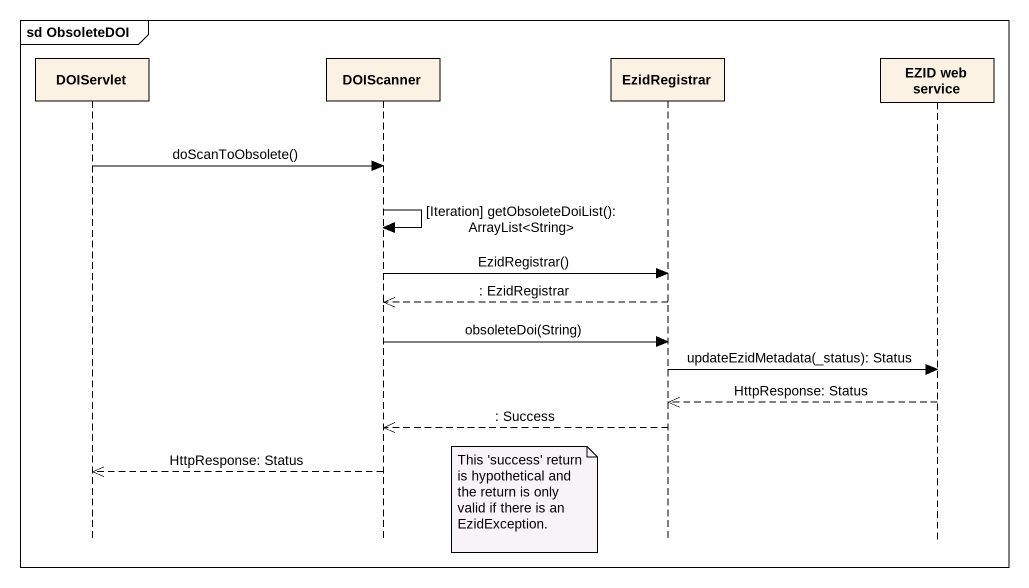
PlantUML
@startuml
mainframe sd ObsoleteDOI
hide footbox
participant DOIServlet
participant DOIScanner
participant EzidRegistrar
participant "EZID web service" as EZID_web_service

DOIServlet -> DOIScanner : doScanToObsolete()
DOIScanner -> DOIScanner : [Iteration] getObsoleteDoiList(): ArrayList<String>
DOIScanner -> EzidRegistrar : EzidRegistrar()
EzidRegistrar -->> DOIScanner : : EzidRegistrar
DOIScanner -> EzidRegistrar : obsoleteDoi(String)
EzidRegistrar -> EZID_web_service : updateEzidMetadata(_status): Status
EZID_web_service -->> EzidRegistrar : HttpResponse: Status
EzidRegistrar -->> DOIScanner : : Success
DOIScanner -->> DOIServlet : HttpResponse: Status
note right of DOIScanner : This 'success' return is hypothetical and the return is only valid if there is an EzidException.
@enduml
